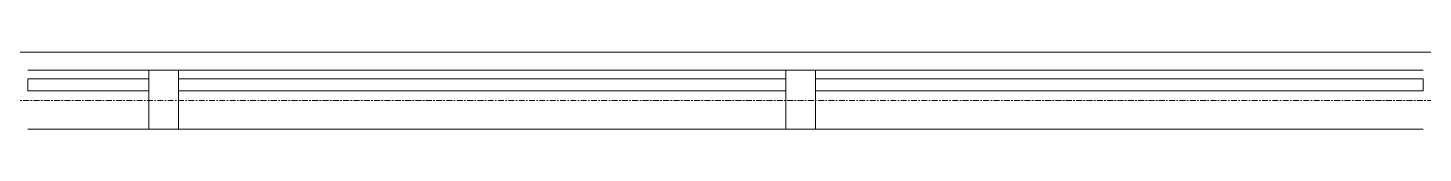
# Model space of a CAD drawing. Header units: inches. Extents: x -1714 to 1984, y -1043 to 970.
# Drawn here: x -534.4 to -416.1, y 664.8 to 671.3 of the extents above; entities that cross this region are included whole.
import ezdxf

# ---------------------------------------------------------------- set-up
doc = ezdxf.new("R2010")
doc.units = ezdxf.units.IN
doc.header["$MEASUREMENT"] = 0
doc.linetypes.add('Grid Line 1_2_', pattern=[0.875, 0.5, -0.125, 0.125, -0.125])
for name, color, linetype, lineweight in [('A-FLOR', 192, 'Continuous', 13), ('A-GLAZ-CURT', 52, 'Continuous', 9), ('A-GLAZ-CWMG', 51, 'Continuous', 9), ('S-GRID', 1, 'Continuous', 9)]:
    doc.layers.add(name, color=color, linetype=linetype, lineweight=lineweight)

# ---------------------------------------------------------------- blocks, each defined once
blk = doc.blocks.new('System Panel - Glazed-1359491-L2 - Architectural')
at = {"layer": 'A-GLAZ-CURT', "lineweight": 13}
for p, q in [((5.125, 1.75), (-5.125, 1.75)), ((-5.125, 1.75), (-5.125, 0.75)), ((5.125, 0.75), (5.125, 1.75)), ((-5.125, 0.75), (5.125, 0.75))]:
    blk.add_line(p, q, dxfattribs=at)
blk = doc.blocks.new('System Panel - Glazed-1332336-L2 - Architectural')
at = {"layer": 'A-GLAZ-CURT', "lineweight": 13}
for p, q in [((25.75, 1.75), (-25.75, 1.75)), ((-25.75, 1.75), (-25.75, 0.75)), ((25.75, 0.75), (25.75, 1.75)), ((-25.75, 0.75), (25.75, 0.75))]:
    blk.add_line(p, q, dxfattribs=at)
blk = doc.blocks.new('System Panel - Glazed-1332247-L2 - Architectural')
at = {"layer": 'A-GLAZ-CURT', "lineweight": 13}
for p, q in [((25.75, 1.75), (-25.75, 1.75)), ((-25.75, 1.75), (-25.75, 0.75)), ((25.75, 0.75), (25.75, 1.75)), ((-25.75, 0.75), (25.75, 0.75))]:
    blk.add_line(p, q, dxfattribs=at)
blk = doc.blocks.new('Rectangular Mullion - 2_5_ x 5_ rectangular-1332245-L2 - Architectural')
at = {"layer": 'A-GLAZ-CWMG'}
for p, q in [((1292.65, -339.58), (1292.65, -288.08)), ((1297.65, -288.08), (1297.65, -339.58))]:
    blk.add_line(p, q, dxfattribs=at)
blk = doc.blocks.new('Rectangular Mullion - 2_5_ x 5_ rectangular-1332234-L2 - Architectural')
at = {"layer": 'A-GLAZ-CWMG', "lineweight": 20}
for p, q in [((-1.25, 2.5), (1.25, 2.5)), ((-1.25, -2.5), (-1.25, 2.5)), ((1.25, 2.5), (1.25, -2.5)), ((1.25, -2.5), (-1.25, -2.5))]:
    blk.add_line(p, q, dxfattribs=at)
blk = doc.blocks.new('Rectangular Mullion - 2_5_ x 5_ rectangular-1332330-L2 - Architectural')
at = {"layer": 'A-GLAZ-CWMG'}
for p, q in [((1292.65, -393.58), (1292.65, -342.08)), ((1297.65, -393.58), (1297.65, -342.08))]:
    blk.add_line(p, q, dxfattribs=at)
blk = doc.blocks.new('Rectangular Mullion - 2_5_ x 5_ rectangular-1359489-L2 - Architectural')
at = {"layer": 'A-GLAZ-CWMG'}
for p, q in [((-524.1, 669.78), (-534.35, 669.78)), ((-524.1, 664.78), (-534.35, 664.78))]:
    blk.add_line(p, q, dxfattribs=at)

msp = doc.modelspace()

# ---------------------------------------------------------------- linework, layer by layer
at = {"layer": 'A-FLOR'}
msp.add_line((-40.85, 671.32), (-536.85, 671.32), dxfattribs=at)
at = {"layer": 'S-GRID', "linetype": 'Grid Line 1_2_'}
msp.add_line((-1714.25, 667.21), (1936.33, 667.21), dxfattribs=at)

# ---------------------------------------------------------------- block references
at = {"layer": 'A-GLAZ-CURT'}
for name, p in [('System Panel - Glazed-1359491-L2 - Architectural', (-529.23, 667.28)), ('System Panel - Glazed-1332247-L2 - Architectural', (-495.85, 667.28)), ('System Panel - Glazed-1332336-L2 - Architectural', (-441.85, 667.28))]:
    msp.add_blockref(name, p, dxfattribs=at)
at = {"layer": 'A-GLAZ-CWMG'}
msp.add_blockref('Rectangular Mullion - 2_5_ x 5_ rectangular-1359489-L2 - Architectural', (0, 0), dxfattribs=at)
at = {"layer": 'A-GLAZ-CWMG', "extrusion": (0, 0, -1), "rotation": 180}
for p in [(522.85, 667.28), (468.85, 667.28)]:
    msp.add_blockref('Rectangular Mullion - 2_5_ x 5_ rectangular-1332234-L2 - Architectural', p, dxfattribs=at)
at = {"layer": 'A-GLAZ-CWMG'}
for name, rotation in [('Rectangular Mullion - 2_5_ x 5_ rectangular-1332245-L2 - Architectural', 90), ('Rectangular Mullion - 2_5_ x 5_ rectangular-1332330-L2 - Architectural', 89.99999999999982)]:
    msp.add_blockref(name, (-809.68, -627.87), dxfattribs=dict(at, rotation=rotation))

doc.saveas('drawing.dxf')
